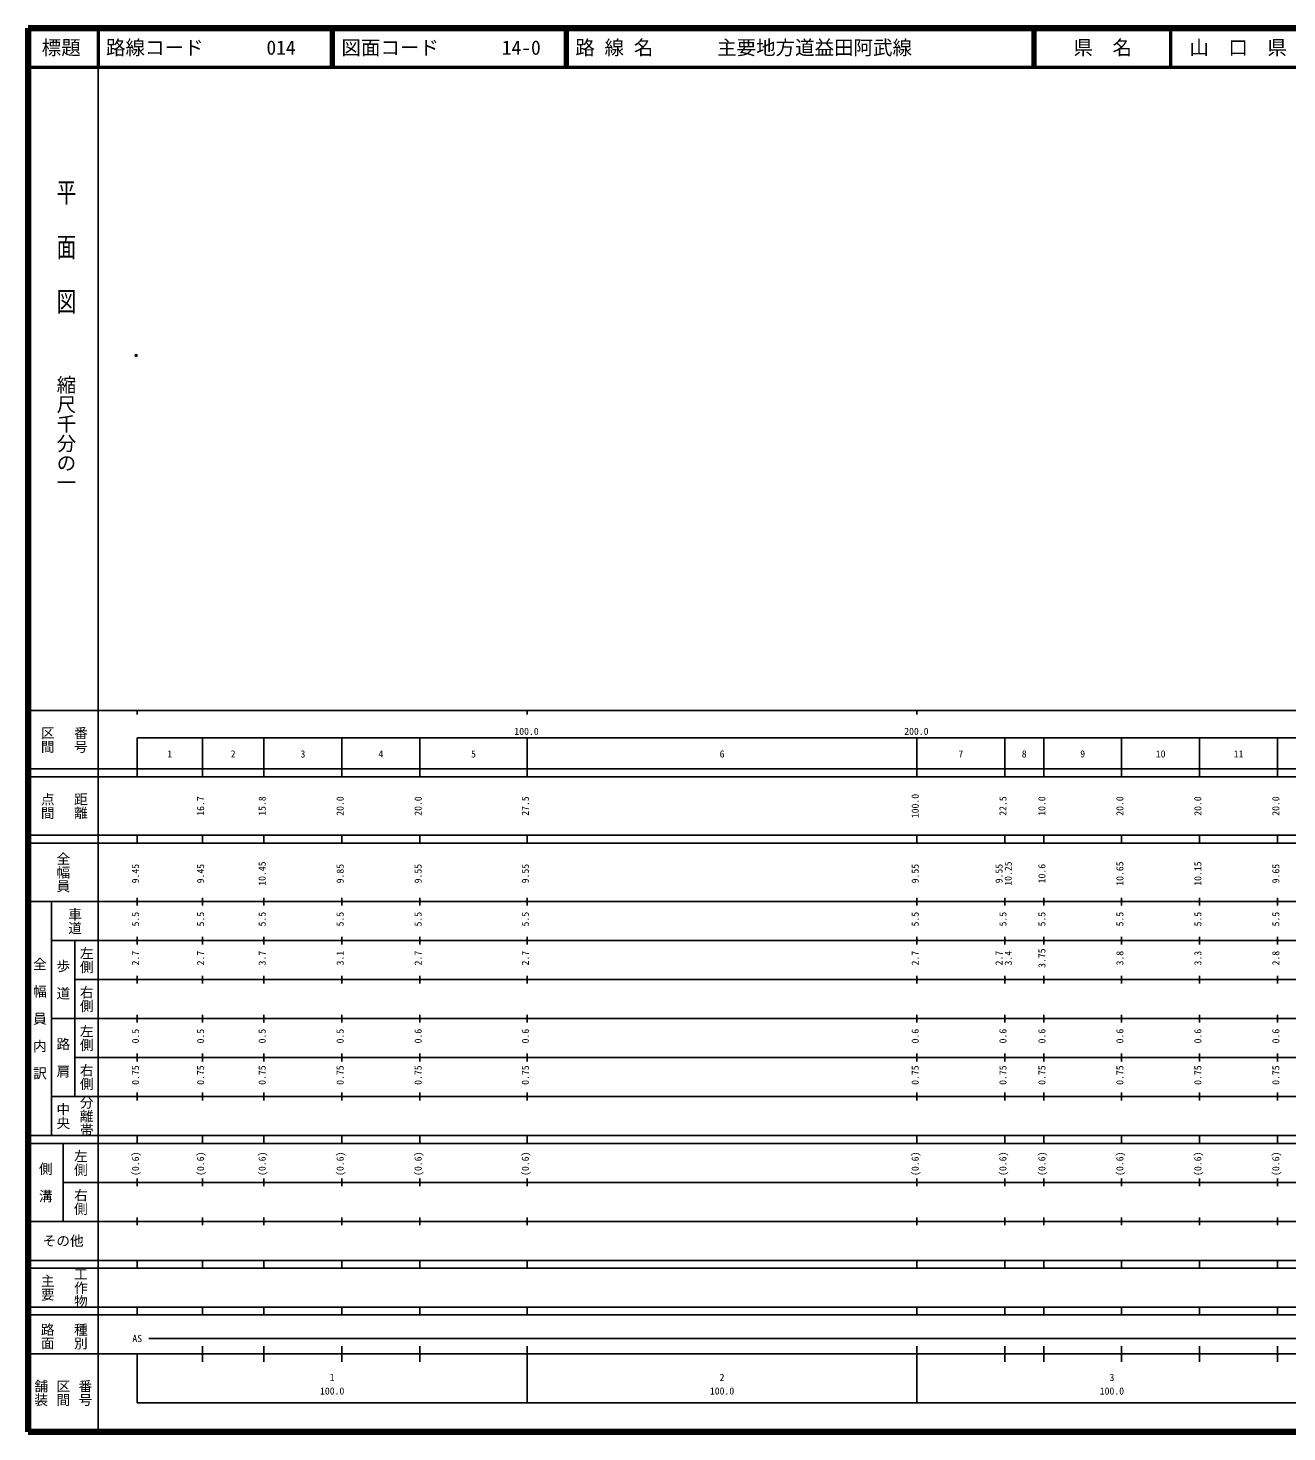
# Model space of a CAD drawing. Units: millimetres on the paper. Extents: x 40 to 680, y 20 to 380.
# Drawn here: x 40 to 362.9, y 20 to 380 of the extents above; entities that cross this region are included whole.
import ezdxf
from ezdxf.enums import TextEntityAlignment as Align

# ---------------------------------------------------------------- set-up
doc = ezdxf.new("R2010")
doc.units = ezdxf.units.MM
doc.header["$PDMODE"] = 32
doc.header["$PDSIZE"] = 0.5
doc.layers.add('M-OTRS', color=6, linetype='Continuous')
doc.layers.add('M-TTL-TXT', color=7, linetype='Continuous')
for name, color, linetype, lineweight in [('M-TTL', 2, 'Continuous', 140), ('M-TTL-BAND', 7, 'Continuous', 25), ('M-TTL-LINE', 7, 'Continuous', 50)]:
    doc.layers.add(name, color=color, linetype=linetype, lineweight=lineweight)
doc.styles.add('@ＭＳ ゴシック', font='')
doc.styles.add('ＭＳ ゴシック', font='')
doc.styles.get('@ＭＳ ゴシック').set_extended_font_data('@MS Gothic')
doc.styles.get('ＭＳ ゴシック').set_extended_font_data('MS Gothic')

msp = doc.modelspace()

# ---------------------------------------------------------------- linework, layer by layer
at = {"layer": 'M-OTRS'}
msp.add_point((67.692, 296.015), dxfattribs=at)
at = {"layer": 'M-TTL'}
for p, q in [((40, 380), (40, 20)), ((680, 380), (40, 380)), ((40, 20), (680, 20))]:
    msp.add_line(p, q, dxfattribs=at)
at = {"layer": 'M-TTL-BAND'}
for p, q in [((58, 370), (58, 20)), ((40, 205), (579, 205)), ((68, 205), (68, 204)), ((168, 205), (168, 204)), ((268, 205), (268, 204)), ((68, 198), (579, 198)), ((68, 198), (68, 188)), ((84.7, 188), (84.7, 198)), ((100.5, 188), (100.5, 198)), ((120.5, 188), (120.5, 198)), ((140.5, 188), (140.5, 198)), ((168, 188), (168, 198)), ((268, 188), (268, 198)), ((290.5, 188), (290.5, 198)), ((300.5, 188), (300.5, 198)), ((320.5, 188), (320.5, 198)), ((340.5, 188), (340.5, 198)), ((360.5, 188), (360.5, 198)), ((40, 190), (579, 190)), ((40, 188), (579, 188)), ((40, 173), (579, 173)), ((68, 171), (68, 173)), ((84.7, 171), (84.7, 173)), ((100.5, 171), (100.5, 173)), ((120.5, 171), (120.5, 173)), ((140.5, 171), (140.5, 173)), ((168, 171), (168, 173)), ((268, 171), (268, 173)), ((290.5, 171), (290.5, 173)), ((300.5, 171), (300.5, 173)), ((320.5, 171), (320.5, 173)), ((340.5, 171), (340.5, 173)), ((360.5, 171), (360.5, 173)), ((40, 171), (579, 171)), ((40, 156), (579, 156)), ((46, 96), (46, 156)), ((68, 155), (68, 157)), ((84.7, 155), (84.7, 157)), ((100.5, 155), (100.5, 157)), ((120.5, 155), (120.5, 157)), ((140.5, 155), (140.5, 157)), ((168, 155), (168, 157)), ((268, 155), (268, 157)), ((290.5, 155), (290.5, 157)), ((300.5, 155), (300.5, 157)), ((320.5, 155), (320.5, 157)), ((340.5, 155), (340.5, 157)), ((360.5, 155), (360.5, 157)), ((46, 146), (579, 146)), ((52, 146), (52, 106)), ((68, 145), (68, 147)), ((84.7, 145), (84.7, 147)), ((100.5, 145), (100.5, 147)), ((120.5, 145), (120.5, 147)), ((140.5, 145), (140.5, 147)), ((168, 145), (168, 147)), ((268, 145), (268, 147)), ((290.5, 145), (290.5, 147)), ((300.5, 145), (300.5, 147)), ((320.5, 145), (320.5, 147)), ((340.5, 145), (340.5, 147)), ((360.5, 145), (360.5, 147)), ((68, 135), (68, 137)), ((84.7, 135), (84.7, 137)), ((100.5, 135), (100.5, 137)), ((120.5, 135), (120.5, 137)), ((140.5, 135), (140.5, 137)), ((168, 135), (168, 137)), ((268, 135), (268, 137)), ((290.5, 135), (290.5, 137)), ((300.5, 135), (300.5, 137)), ((320.5, 135), (320.5, 137)), ((340.5, 135), (340.5, 137)), ((360.5, 135), (360.5, 137)), ((52, 136), (579, 136)), ((46, 126), (579, 126)), ((68, 125), (68, 127)), ((84.7, 125), (84.7, 127)), ((100.5, 125), (100.5, 127)), ((120.5, 125), (120.5, 127)), ((140.5, 125), (140.5, 127)), ((168, 125), (168, 127)), ((268, 125), (268, 127)), ((290.5, 125), (290.5, 127)), ((300.5, 125), (300.5, 127)), ((320.5, 125), (320.5, 127)), ((340.5, 125), (340.5, 127)), ((360.5, 125), (360.5, 127)), ((52, 116), (579, 116)), ((68, 115), (68, 117)), ((84.7, 115), (84.7, 117)), ((100.5, 115), (100.5, 117)), ((120.5, 115), (120.5, 117)), ((140.5, 115), (140.5, 117)), ((168, 115), (168, 117)), ((268, 115), (268, 117)), ((290.5, 115), (290.5, 117)), ((300.5, 115), (300.5, 117)), ((320.5, 115), (320.5, 117)), ((340.5, 115), (340.5, 117)), ((360.5, 115), (360.5, 117)), ((46, 106), (579, 106)), ((68, 105), (68, 107)), ((84.7, 105), (84.7, 107)), ((100.5, 105), (100.5, 107)), ((120.5, 105), (120.5, 107)), ((140.5, 105), (140.5, 107)), ((168, 105), (168, 107)), ((268, 105), (268, 107)), ((290.5, 105), (290.5, 107)), ((300.5, 105), (300.5, 107)), ((320.5, 105), (320.5, 107)), ((340.5, 105), (340.5, 107)), ((360.5, 105), (360.5, 107)), ((40, 96), (579, 96)), ((40, 94), (579, 94)), ((49, 94), (49, 74)), ((68, 94), (68, 96)), ((84.7, 94), (84.7, 96)), ((100.5, 94), (100.5, 96)), ((120.5, 94), (120.5, 96)), ((140.5, 94), (140.5, 96)), ((168, 94), (168, 96)), ((268, 94), (268, 96)), ((290.5, 94), (290.5, 96)), ((300.5, 94), (300.5, 96)), ((320.5, 94), (320.5, 96)), ((340.5, 94), (340.5, 96)), ((360.5, 94), (360.5, 96)), ((49, 84), (579, 84)), ((68, 83), (68, 85)), ((84.7, 83), (84.7, 85)), ((100.5, 83), (100.5, 85)), ((120.5, 83), (120.5, 85)), ((140.5, 83), (140.5, 85)), ((168, 83), (168, 85)), ((268, 83), (268, 85)), ((290.5, 83), (290.5, 85)), ((300.5, 83), (300.5, 85)), ((320.5, 83), (320.5, 85)), ((340.5, 83), (340.5, 85)), ((360.5, 83), (360.5, 85)), ((40, 74), (579, 74)), ((68, 73), (68, 75)), ((84.7, 73), (84.7, 75)), ((100.5, 73), (100.5, 75)), ((120.5, 73), (120.5, 75)), ((140.5, 73), (140.5, 75)), ((168, 73), (168, 75)), ((268, 73), (268, 75)), ((290.5, 73), (290.5, 75)), ((300.5, 73), (300.5, 75)), ((320.5, 73), (320.5, 75)), ((340.5, 73), (340.5, 75)), ((360.5, 73), (360.5, 75)), ((40, 64), (579, 64)), ((40, 62), (579, 62)), ((68, 62), (68, 64)), ((84.7, 62), (84.7, 64)), ((100.5, 62), (100.5, 64)), ((120.5, 62), (120.5, 64)), ((140.5, 62), (140.5, 64)), ((168, 62), (168, 64)), ((268, 62), (268, 64)), ((290.5, 62), (290.5, 64)), ((300.5, 62), (300.5, 64)), ((320.5, 62), (320.5, 64)), ((340.5, 62), (340.5, 64)), ((360.5, 62), (360.5, 64)), ((40, 52), (579, 52)), ((68, 50), (68, 52)), ((84.7, 50), (84.7, 52)), ((100.5, 50), (100.5, 52)), ((120.5, 50), (120.5, 52)), ((140.5, 50), (140.5, 52)), ((168, 50), (168, 52)), ((268, 50), (268, 52)), ((290.5, 50), (290.5, 52)), ((300.5, 50), (300.5, 52)), ((320.5, 50), (320.5, 52)), ((340.5, 50), (340.5, 52)), ((360.5, 50), (360.5, 52)), ((40, 50), (579, 50)), ((71, 44), (560, 44)), ((40, 40), (579, 40)), ((68, 40), (68, 27.5)), ((84.7, 38), (84.7, 42)), ((100.5, 38), (100.5, 42)), ((120.5, 38), (120.5, 42)), ((140.5, 38), (140.5, 42)), ((168, 27.5), (168, 42)), ((268, 27.5), (268, 42)), ((290.5, 38), (290.5, 42)), ((300.5, 38), (300.5, 42)), ((320.5, 38), (320.5, 42)), ((340.5, 38), (340.5, 42)), ((360.5, 38), (360.5, 42)), ((68, 27.5), (579, 27.5))]:
    msp.add_line(p, q, dxfattribs=at)
at = {"layer": 'M-TTL-LINE'}
for p, q in [((58, 380), (58, 370)), ((117.75, 380), (117.75, 370)), ((118.25, 380), (118.25, 370)), ((177.75, 380), (177.75, 370)), ((178.25, 380), (178.25, 370)), ((297.75, 380), (297.75, 370)), ((298.25, 380), (298.25, 370)), ((333, 380), (333, 370)), ((40, 370), (680, 370))]:
    msp.add_line(p, q, dxfattribs=at)

# ---------------------------------------------------------------- texts
at = {"layer": 'M-TTL-BAND', "style": '@ＭＳ ゴシック', "width": 1.4}
msp.add_text('平  面  図', height=3.666, rotation=270, dxfattribs=at).set_placement((49.777, 306.475), align=Align.MIDDLE_RIGHT)
at = {"layer": 'M-TTL-BAND', "style": '@ＭＳ ゴシック'}
msp.add_text('縮尺千分の一', height=3.666, rotation=270, dxfattribs=at).set_placement((49.777, 261.03), align=Align.MIDDLE_RIGHT)
for s, p in [('区間', (45, 197.5)), ('番号', (53.5, 197.5)), ('点間', (45, 180.5)), ('距離', (53.5, 180.5)), ('全幅員', (49, 163.5)), ('車道', (52, 151)), ('左側', (55, 141)), ('全\u3000幅\u3000員\u3000内\u3000訳', (43, 126)), ('歩\u3000道', (49, 136)), ('右側', (55, 131)), ('左側', (55, 121)), ('路\u3000肩', (49, 116)), ('右側', (55, 111)), ('分離帯', (55, 101)), ('中央', (49, 101)), ('左側', (53.5, 89)), ('側\u3000溝', (44.5, 84)), ('右側', (53.5, 79)), ('工作物', (53.5, 57)), ('主要', (45, 57)), ('路面', (45, 44.5)), ('種別', (53.5, 44.5)), ('舗装', (43.333, 30)), ('区間', (49, 30)), ('番号', (54.667, 30))]:
    msp.add_text(s, height=2.566, rotation=270, dxfattribs=at).set_placement(p, align=Align.MIDDLE_CENTER)
at = {"layer": 'M-TTL-BAND', "style": 'ＭＳ ゴシック'}
for s, p in [('100.0', (167.844, 198.195)), ('200.0', (267.844, 198.195)), ('1', (76.35, 192.405)), ('2', (92.6, 192.405)), ('3', (110.5, 192.405)), ('4', (130.5, 192.405)), ('5', (154.25, 192.405)), ('6', (218, 192.405)), ('7', (279.25, 192.405)), ('8', (295.5, 192.405)), ('9', (310.5, 192.405)), ('10', (330.5, 192.405)), ('11', (350.5, 192.405)), ('AS', (68, 42.5)), ('1', (118, 32.523)), ('2', (218, 32.523)), ('3', (318, 32.523)), ('100.0', (118, 29.033)), ('100.0', (218, 29.033)), ('100.0', (318, 29.033))]:
    msp.add_text(s, height=1.833, dxfattribs=at).set_placement(p, align=Align.BOTTOM_CENTER)
for s, p in [('16.7', (85.7, 180.5)), ('15.8', (101.5, 180.5)), ('20.0', (121.5, 180.5)), ('20.0', (141.5, 180.5)), ('27.5', (169, 180.5)), ('100.0', (269, 180.5)), ('22.5', (291.5, 180.5)), ('10.0', (301.5, 180.5)), ('20.0', (321.5, 180.5)), ('20.0', (341.5, 180.5)), ('20.0', (361.5, 180.5)), ('10.45', (101.5, 163.174)), ('10.25', (292.87, 163.174)), ('10.65', (321.5, 163.174)), ('10.15', (341.5, 163.174)), ('9.45', (69, 163.174)), ('9.45', (85.7, 163.174)), ('9.85', (121.5, 163.174)), ('9.55', (141.5, 163.174)), ('9.55', (169, 163.174)), ('9.55', (269, 163.174)), ('9.55', (290.5, 163.174)), ('10.6', (301.5, 163.174)), ('9.65', (361.5, 163.174)), ('5.5', (69, 151.5)), ('5.5', (85.7, 151.5)), ('5.5', (101.5, 151.5)), ('5.5', (121.5, 151.5)), ('5.5', (141.5, 151.5)), ('5.5', (169, 151.5)), ('5.5', (269, 151.5)), ('5.5', (291.5, 151.5)), ('5.5', (301.5, 151.5)), ('5.5', (321.5, 151.5)), ('5.5', (341.5, 151.5)), ('5.5', (361.5, 151.5)), ('2.7', (69, 141.5)), ('2.7', (85.7, 141.5)), ('3.7', (101.5, 141.5)), ('3.1', (121.5, 141.5)), ('2.7', (141.5, 141.5)), ('2.7', (169, 141.5)), ('2.7', (269, 141.5)), ('2.7', (290.5, 141.5)), ('3.4', (292.87, 141.5)), ('3.75', (301.5, 141.5)), ('3.8', (321.5, 141.5)), ('3.3', (341.5, 141.5)), ('2.8', (361.5, 141.5)), ('0.5', (69, 121.5)), ('0.5', (85.7, 121.5)), ('0.5', (101.5, 121.5)), ('0.5', (121.5, 121.5)), ('0.6', (141.5, 121.5)), ('0.6', (169, 121.5)), ('0.6', (269, 121.5)), ('0.6', (291.5, 121.5)), ('0.6', (301.5, 121.5)), ('0.6', (321.5, 121.5)), ('0.6', (341.5, 121.5)), ('0.6', (361.5, 121.5)), ('0.75', (69, 111.5)), ('0.75', (85.7, 111.5)), ('0.75', (101.5, 111.5)), ('0.75', (121.5, 111.5)), ('0.75', (141.5, 111.5)), ('0.75', (169, 111.5)), ('0.75', (269, 111.5)), ('0.75', (291.5, 111.5)), ('0.75', (301.5, 111.5)), ('0.75', (321.5, 111.5)), ('0.75', (341.5, 111.5)), ('0.75', (361.5, 111.5)), ('(0.6)', (69, 88.764)), ('(0.6)', (85.7, 88.764)), ('(0.6)', (101.5, 88.764)), ('(0.6)', (121.5, 88.764)), ('(0.6)', (141.5, 88.764)), ('(0.6)', (169, 88.764)), ('(0.6)', (269, 88.764)), ('(0.6)', (291.5, 88.764)), ('(0.6)', (301.5, 88.764)), ('(0.6)', (321.5, 88.764)), ('(0.6)', (341.5, 88.764)), ('(0.6)', (361.5, 88.764))]:
    msp.add_text(s, height=1.833, rotation=90, dxfattribs=at).set_placement(p, align=Align.BOTTOM_CENTER)
msp.add_text('その他', height=2.566, dxfattribs=at).set_placement((49, 69), align=Align.MIDDLE_CENTER)
at = {"layer": 'M-TTL-TXT', "style": 'ＭＳ ゴシック'}
for s, p in [('標題', (48.5, 375)), ('県\u3000名', (315.625, 375)), ('山\u3000口\u3000県', (350.375, 375))]:
    msp.add_text(s, height=3.666, dxfattribs=at).set_placement(p, align=Align.MIDDLE_CENTER)
for s, p in [('路線コード', (60, 375)), ('014', (101.142, 375)), ('図面コード', (120.38, 375)), ('14-0', (161.521, 375)), ('路 線 名', (180.38, 375)), ('主要地方道益田阿武線', (216.734, 375))]:
    msp.add_text(s, height=3.666, dxfattribs=at).set_placement(p, align=Align.MIDDLE_LEFT)

doc.saveas('drawing.dxf')
